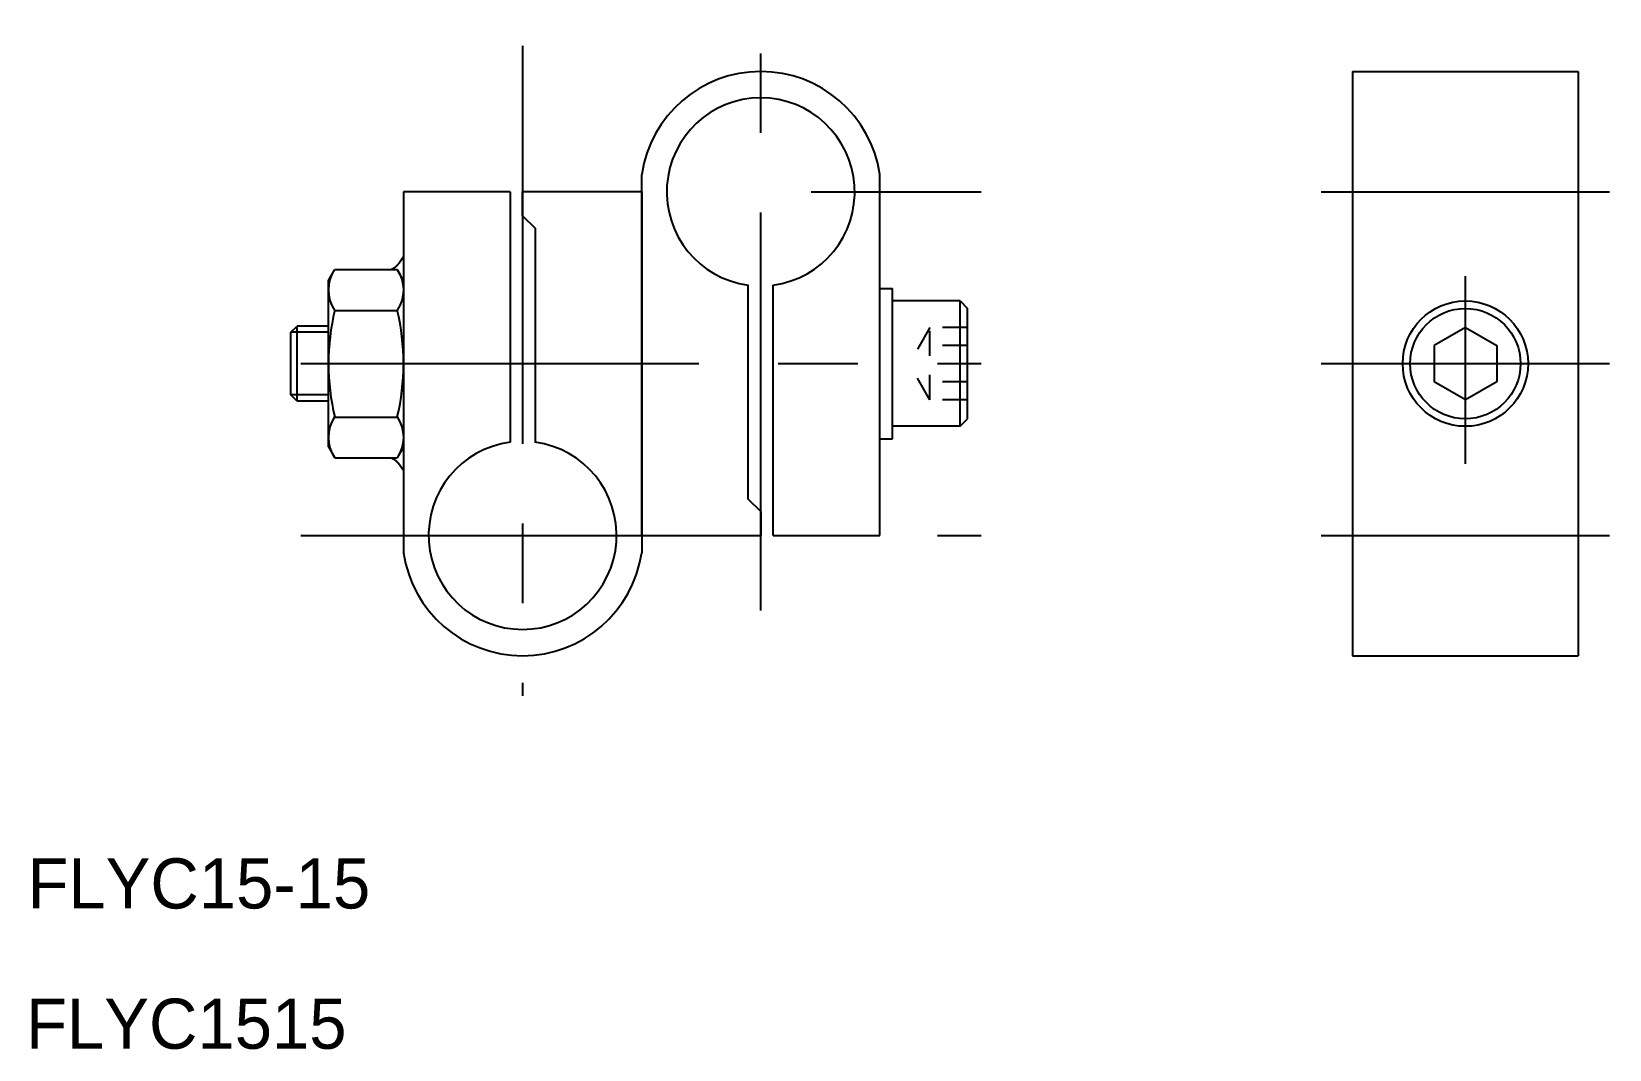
# Model space of a CAD drawing. Extents: x 431 to 557, y 597 to 678.
import ezdxf

# ---------------------------------------------------------------- set-up
doc = ezdxf.new("R2010")
doc.units = 0
doc.linetypes.add('CENTER', pattern=[50.8, 31.75, -6.35, 6.35, -6.35])
doc.linetypes.add('DASHED', pattern=[3.5, 2, -1.5])
doc.layers.get('0').update_dxf_attribs({"linetype": 'CONTINUOUS'})
doc.layers.add('CENTER', color=1, linetype='CENTER')

msp = doc.modelspace()

# ---------------------------------------------------------------- linework, layer by layer
at = {"color": 7, "linetype": 'CONTINUOUS'}
for p, q in [((536.12, 674.57), (536.12, 627.97)), ((536.12, 674.57), (554.12, 674.57)), ((554.12, 674.57), (554.12, 627.97)), ((479.4, 637.57), (479.4, 666.35)), ((498.4, 637.57), (498.4, 666.35)), ((460.4, 664.97), (460.4, 636.19)), ((468.9, 664.97), (460.4, 664.97)), ((468.9, 664.97), (468.9, 645)), ((479.4, 664.97), (469.9, 664.97)), ((469.9, 663.07), (469.9, 664.97)), ((479.4, 664.97), (479.4, 636.19)), ((469.9, 663.07), (470.9, 662.07)), ((470.9, 662.07), (470.9, 645)), ((454.4, 657.9), (454.91, 658.77)), ((454.91, 658.77), (459.9, 658.77)), ((460.4, 657.9), (459.9, 658.77)), ((454.4, 644.63), (454.4, 657.9)), ((487.9, 640.47), (487.9, 657.54)), ((489.9, 637.57), (489.9, 657.54)), ((498.4, 657.27), (499.4, 657.27)), ((499.4, 645.27), (499.4, 657.27)), ((504.8, 656.27), (499.4, 656.27)), ((504.8, 646.27), (504.8, 656.27)), ((454.91, 655.52), (459.9, 655.52)), ((505.4, 646.87), (505.4, 655.67)), ((451.4, 653.77), (451.9, 654.27)), ((451.4, 648.77), (451.4, 653.77)), ((454.4, 654.27), (451.9, 654.27)), ((451.9, 648.27), (451.9, 654.27)), ((545.12, 654.16), (542.62, 652.71)), ((545.12, 654.16), (547.62, 652.71)), ((542.62, 652.71), (542.62, 649.83)), ((547.62, 652.71), (547.62, 649.83)), ((545.12, 648.38), (542.62, 649.83)), ((547.62, 649.83), (545.12, 648.38)), ((451.9, 648.27), (451.4, 648.77)), ((454.4, 648.27), (451.9, 648.27)), ((454.91, 647.01), (459.9, 647.01)), ((504.8, 646.27), (499.4, 646.27)), ((454.4, 644.63), (454.91, 643.76)), ((460.4, 644.63), (459.9, 643.76)), ((498.4, 645.27), (499.4, 645.27)), ((454.91, 643.76), (459.9, 643.76)), ((488.9, 639.47), (487.9, 640.47)), ((488.9, 639.47), (488.9, 637.57)), ((479.4, 637.57), (488.9, 637.57)), ((489.9, 637.57), (498.4, 637.57)), ((536.12, 637.57), (554.12, 637.57)), ((536.12, 627.97), (554.12, 627.97))]:
    msp.add_line(p, q, dxfattribs=at)
for p, q in [((504.8, 656.27), (505.4, 655.67)), ((502.1, 646.27), (502.1, 646.27)), ((503.45, 646.27), (503.45, 646.27)), ((504.8, 646.27), (505.4, 646.87))]:
    msp.add_line(p, q)
at = {"color": 3, "linetype": 'CONTINUOUS'}
for p, q in [((454.4, 653.77), (451.4, 653.77)), ((454.4, 648.77), (451.4, 648.77))]:
    msp.add_line(p, q, dxfattribs=at)
at = {"color": 3, "linetype": 'DASHED'}
for p, q in [((502.4, 654.16), (500.74, 651.27)), ((502.4, 648.38), (502.4, 654.16)), ((505.4, 654.16), (502.4, 654.16)), ((505.4, 652.71), (502.4, 652.71)), ((502.4, 648.38), (500.74, 651.27)), ((505.4, 649.83), (502.4, 649.83)), ((505.4, 648.38), (502.4, 648.38))]:
    msp.add_line(p, q, dxfattribs=at)
at = {"color": 7}
for points in [[(459.38, 658.77, 0), (459.38, 658.78, 0), (459.39, 658.78, 0), (459.4, 658.78, 0), (459.41, 658.78, 0), (459.41, 658.79, 0), (459.42, 658.79, 0), (459.43, 658.79, 0), (459.43, 658.79, 0), (459.44, 658.8, 0), (459.45, 658.8, 0), (459.45, 658.8, 0), (459.46, 658.81, 0), (459.47, 658.81, 0), (459.48, 658.81, 0), (459.48, 658.82, 0), (459.49, 658.82, 0), (459.5, 658.82, 0), (459.5, 658.83, 0), (459.51, 658.83, 0), (459.52, 658.83, 0), (459.52, 658.84, 0), (459.53, 658.84, 0), (459.54, 658.84, 0), (459.54, 658.85, 0), (459.55, 658.85, 0), (459.56, 658.85, 0), (459.56, 658.86, 0), (459.57, 658.86, 0), (459.58, 658.86, 0), (459.58, 658.87, 0), (459.59, 658.87, 0), (459.6, 658.88, 0), (459.6, 658.88, 0), (459.61, 658.88, 0), (459.62, 658.89, 0), (459.63, 658.89, 0), (459.63, 658.89, 0), (459.64, 658.9, 0), (459.65, 658.9, 0), (459.65, 658.91, 0), (459.66, 658.91, 0), (459.67, 658.92, 0), (459.67, 658.92, 0), (459.68, 658.93, 0), (459.69, 658.93, 0), (459.69, 658.93, 0), (459.7, 658.94, 0), (459.71, 658.95, 0), (459.71, 658.95, 0), (459.72, 658.96, 0), (459.73, 658.96, 0), (459.73, 658.97, 0), (459.74, 658.97, 0), (459.75, 658.98, 0), (459.75, 658.98, 0), (459.76, 658.99, 0), (459.77, 658.99, 0), (459.77, 659, 0), (459.78, 659, 0), (459.79, 659.01, 0), (459.79, 659.01, 0), (459.8, 659.02, 0), (459.81, 659.02, 0), (459.81, 659.03, 0), (459.82, 659.04, 0), (459.83, 659.04, 0), (459.83, 659.05, 0), (459.84, 659.05, 0), (459.85, 659.06, 0), (459.85, 659.07, 0), (459.86, 659.07, 0), (459.87, 659.08, 0), (459.87, 659.09, 0), (459.88, 659.09, 0), (459.89, 659.1, 0), (459.89, 659.11, 0), (459.9, 659.11, 0), (459.91, 659.12, 0), (459.91, 659.13, 0), (459.92, 659.13, 0), (459.93, 659.14, 0), (459.93, 659.15, 0), (459.94, 659.15, 0), (459.94, 659.16, 0), (459.95, 659.17, 0), (459.96, 659.18, 0), (459.96, 659.18, 0), (459.97, 659.19, 0), (459.98, 659.2, 0), (459.98, 659.21, 0), (459.99, 659.22, 0), (460, 659.22, 0), (460, 659.23, 0), (460.01, 659.24, 0), (460.02, 659.25, 0), (460.02, 659.26, 0), (460.03, 659.26, 0), (460.03, 659.27, 0), (460.04, 659.28, 0), (460.05, 659.29, 0), (460.05, 659.3, 0), (460.06, 659.31, 0), (460.07, 659.32, 0), (460.07, 659.33, 0), (460.08, 659.33, 0), (460.09, 659.34, 0), (460.09, 659.35, 0), (460.1, 659.36, 0), (460.1, 659.37, 0), (460.11, 659.38, 0), (460.12, 659.39, 0), (460.12, 659.4, 0), (460.13, 659.41, 0), (460.14, 659.42, 0), (460.14, 659.42, 0), (460.15, 659.43, 0), (460.15, 659.44, 0), (460.16, 659.45, 0), (460.17, 659.46, 0), (460.17, 659.47, 0), (460.18, 659.48, 0), (460.19, 659.49, 0), (460.19, 659.5, 0), (460.2, 659.51, 0), (460.2, 659.52, 0), (460.21, 659.53, 0), (460.22, 659.54, 0), (460.22, 659.55, 0), (460.23, 659.55, 0), (460.23, 659.57, 0), (460.24, 659.57, 0), (460.25, 659.58, 0), (460.25, 659.59, 0), (460.26, 659.6, 0), (460.26, 659.61, 0), (460.27, 659.62, 0), (460.28, 659.63, 0), (460.28, 659.64, 0), (460.29, 659.65, 0), (460.29, 659.65, 0), (460.3, 659.66, 0), (460.31, 659.67, 0), (460.31, 659.68, 0), (460.32, 659.69, 0), (460.32, 659.7, 0), (460.33, 659.71, 0), (460.33, 659.72, 0), (460.34, 659.72, 0), (460.35, 659.73, 0), (460.35, 659.74, 0), (460.36, 659.75, 0), (460.36, 659.76, 0), (460.37, 659.76, 0), (460.38, 659.77, 0), (460.38, 659.78, 0), (460.39, 659.79, 0), (460.39, 659.79, 0), (460.4, 659.8, 0), (460.4, 659.81, 0)], [(459.38, 643.76, 0), (459.38, 643.76, 0), (459.39, 643.76, 0), (459.4, 643.76, 0), (459.41, 643.75, 0), (459.41, 643.75, 0), (459.42, 643.75, 0), (459.43, 643.75, 0), (459.43, 643.74, 0), (459.44, 643.74, 0), (459.45, 643.74, 0), (459.45, 643.73, 0), (459.46, 643.73, 0), (459.47, 643.73, 0), (459.48, 643.73, 0), (459.48, 643.72, 0), (459.49, 643.72, 0), (459.5, 643.72, 0), (459.5, 643.71, 0), (459.51, 643.71, 0), (459.52, 643.71, 0), (459.52, 643.7, 0), (459.53, 643.7, 0), (459.54, 643.7, 0), (459.54, 643.69, 0), (459.55, 643.69, 0), (459.56, 643.68, 0), (459.56, 643.68, 0), (459.57, 643.68, 0), (459.58, 643.67, 0), (459.58, 643.67, 0), (459.59, 643.67, 0), (459.6, 643.66, 0), (459.6, 643.66, 0), (459.61, 643.65, 0), (459.62, 643.65, 0), (459.63, 643.65, 0), (459.63, 643.64, 0), (459.64, 643.64, 0), (459.65, 643.63, 0), (459.65, 643.63, 0), (459.66, 643.62, 0), (459.67, 643.62, 0), (459.67, 643.62, 0), (459.68, 643.61, 0), (459.69, 643.61, 0), (459.69, 643.6, 0), (459.7, 643.6, 0), (459.71, 643.59, 0), (459.71, 643.59, 0), (459.72, 643.58, 0), (459.73, 643.58, 0), (459.73, 643.57, 0), (459.74, 643.57, 0), (459.75, 643.56, 0), (459.75, 643.56, 0), (459.76, 643.55, 0), (459.77, 643.55, 0), (459.77, 643.54, 0), (459.78, 643.53, 0), (459.79, 643.53, 0), (459.79, 643.52, 0), (459.8, 643.52, 0), (459.81, 643.51, 0), (459.81, 643.51, 0), (459.82, 643.5, 0), (459.83, 643.49, 0), (459.83, 643.49, 0), (459.84, 643.48, 0), (459.85, 643.48, 0), (459.85, 643.47, 0), (459.86, 643.46, 0), (459.87, 643.46, 0), (459.87, 643.45, 0), (459.88, 643.44, 0), (459.89, 643.44, 0), (459.89, 643.43, 0), (459.9, 643.42, 0), (459.91, 643.42, 0), (459.91, 643.41, 0), (459.92, 643.4, 0), (459.93, 643.4, 0), (459.93, 643.39, 0), (459.94, 643.38, 0), (459.94, 643.37, 0), (459.95, 643.37, 0), (459.96, 643.36, 0), (459.96, 643.35, 0), (459.97, 643.35, 0), (459.98, 643.34, 0), (459.98, 643.33, 0), (459.99, 643.32, 0), (460, 643.31, 0), (460, 643.3, 0), (460.01, 643.3, 0), (460.02, 643.29, 0), (460.02, 643.28, 0), (460.03, 643.27, 0), (460.03, 643.26, 0), (460.04, 643.26, 0), (460.05, 643.25, 0), (460.05, 643.24, 0), (460.06, 643.23, 0), (460.07, 643.22, 0), (460.07, 643.21, 0), (460.08, 643.2, 0), (460.09, 643.2, 0), (460.09, 643.19, 0), (460.1, 643.18, 0), (460.1, 643.17, 0), (460.11, 643.16, 0), (460.12, 643.15, 0), (460.12, 643.14, 0), (460.13, 643.13, 0), (460.14, 643.12, 0), (460.14, 643.11, 0), (460.15, 643.1, 0), (460.15, 643.09, 0), (460.16, 643.09, 0), (460.17, 643.08, 0), (460.17, 643.07, 0), (460.18, 643.06, 0), (460.19, 643.05, 0), (460.19, 643.04, 0), (460.2, 643.03, 0), (460.2, 643.02, 0), (460.21, 643.01, 0), (460.22, 643, 0), (460.22, 642.99, 0), (460.23, 642.98, 0), (460.23, 642.97, 0), (460.24, 642.96, 0), (460.25, 642.95, 0), (460.25, 642.95, 0), (460.26, 642.94, 0), (460.26, 642.93, 0), (460.27, 642.92, 0), (460.28, 642.91, 0), (460.28, 642.9, 0), (460.29, 642.89, 0), (460.29, 642.88, 0), (460.3, 642.87, 0), (460.31, 642.86, 0), (460.31, 642.86, 0), (460.32, 642.85, 0), (460.32, 642.84, 0), (460.33, 642.83, 0), (460.33, 642.82, 0), (460.34, 642.81, 0), (460.35, 642.8, 0), (460.35, 642.8, 0), (460.36, 642.79, 0), (460.36, 642.78, 0), (460.37, 642.77, 0), (460.38, 642.76, 0), (460.38, 642.76, 0), (460.39, 642.75, 0), (460.39, 642.74, 0), (460.4, 642.73, 0), (460.4, 642.73, 0)]]:
    msp.add_polyline3d(points, dxfattribs=at)
at = {"color": 7, "linetype": 'CONTINUOUS'}
for radius in [5, 4.4]:
    msp.add_circle((545.12, 651.27), radius, dxfattribs=at)
for centre, radius, start, end in [((488.9, 664.97), 9.6, 8.2771, 171.7229), ((488.9, 664.97), 7.5, 277.6623, 262.3377), ((457.28, 657.15), 2.88, 145.6157, 214.3843), ((457.53, 657.15), 2.88, 325.6157, 34.3843), ((472.67, 651.27), 18.26, 166.5239, 193.4761), ((442.14, 651.27), 18.26, 346.5239, 13.4761), ((457.28, 645.39), 2.88, 145.6157, 214.3843), ((457.53, 645.39), 2.88, 325.6157, 34.3843), ((469.9, 637.57), 7.5, 97.6623, 82.3377), ((469.9, 637.57), 9.6, 188.2771, 351.7229)]:
    msp.add_arc(centre, radius, start, end, dxfattribs=at)
at = {"layer": 'CENTER', "color": 1, "linetype": 'CENTER'}
for p, q in [((488.9, 631.57), (488.9, 677.76)), ((469.9, 676.62), (469.9, 624.78)), ((492.93, 664.97), (506.5, 664.97)), ((533.62, 664.97), (556.62, 664.97)), ((545.12, 643.27), (545.12, 658.24)), ((452.2, 651.27), (506.5, 651.27)), ((533.62, 651.27), (556.62, 651.27)), ((452.2, 637.57), (506.5, 637.57)), ((533.62, 637.57), (556.62, 637.57))]:
    msp.add_line(p, q, dxfattribs=at)

# ---------------------------------------------------------------- texts
at = {"color": 7, "linetype": 'CONTINUOUS'}
for s, p in [('FLYC15-15', (430.39, 607.81)), ('FLYC1515', (430.28, 596.62))]:
    msp.add_text(s, height=4, dxfattribs=at).set_placement(p)

doc.saveas('drawing.dxf')
